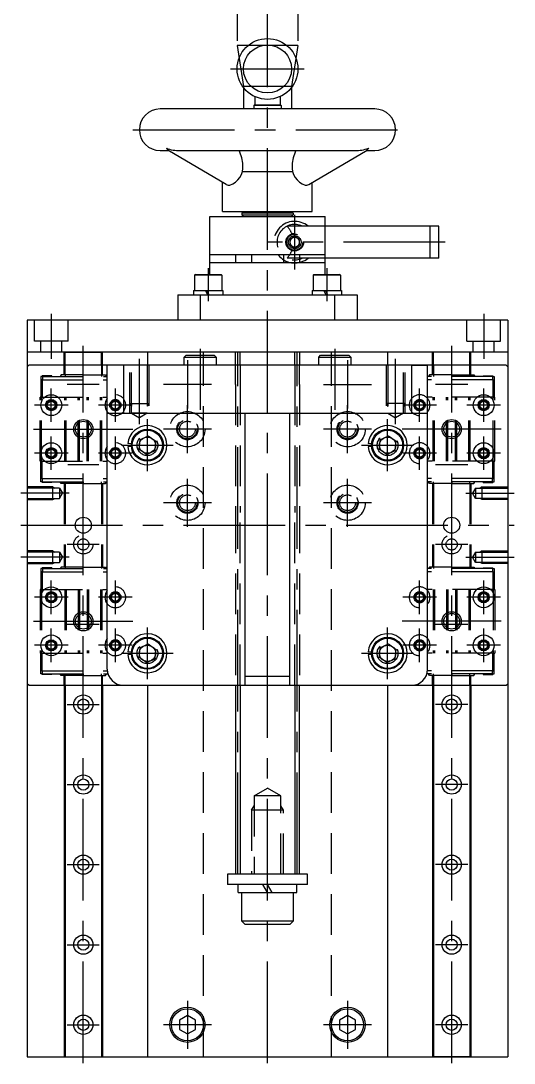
# Model space of a CAD drawing. Extents: x -30 to 517, y -19 to 533.
# Drawn here: x 363.2 to 517.2, y -2 to 323.5 of the extents above; entities that cross this region are included whole.
import ezdxf

# ---------------------------------------------------------------- set-up
doc = ezdxf.new("R2010")
doc.units = 0
for name, pattern in [('CENTER', [50.8, 31.75, -6.35, 6.35, -6.35]), ('DASHED', [19.05, 12.7, -6.35]), ('PHANTOM', [63.5, 31.75, -6.35, 6.35, -6.35, 6.35, -6.35])]:
    doc.linetypes.add(name, pattern=pattern)
doc.layers.get('0').update_dxf_attribs({"linetype": 'CONTINUOUS'})
doc.layers.add('CENTER', color=1, linetype='CENTER')

msp = doc.modelspace()

# ---------------------------------------------------------------- linework, layer by layer
at = {"color": 3, "linetype": 'PHANTOM'}
for p, q in [((430.73, 349), (430.73, 315.79)), ((449.73, 349), (449.73, 315.79)), ((449.73, 315.79), (430.73, 315.79)), ((430.73, 315.79), (432.73, 303)), ((449.73, 315.79), (447.73, 303)), ((447.73, 303), (432.73, 303)), ((432.73, 303), (432.73, 296)), ((447.73, 303), (447.73, 296))]:
    msp.add_line(p, q, dxfattribs=at)
at = {"color": 7, "linetype": 'CONTINUOUS'}
for p, q in [((436.23, 299.88), (436.23, 297.3)), ((444.23, 299.88), (444.23, 297.3)), ((444.48, 297.05), (435.98, 297.05)), ((435.98, 297.05), (435.98, 296)), ((436.23, 297.3), (444.23, 297.3)), ((444.48, 297.05), (444.48, 296)), ((473.73, 296), (406.73, 296)), ((406.73, 283), (409.44, 283)), ((427.37, 272.39), (409.16, 283.17)), ((412.89, 283), (467.58, 283)), ((453.1, 272.39), (471.31, 283.17)), ((471.03, 283), (473.73, 283)), ((432.44, 276.5), (448.03, 276.5)), ((426.23, 264), (426.23, 273.06)), ((454.23, 264), (454.23, 273.06)), ((426.23, 264), (454.23, 264)), ((432.73, 264), (432.23, 263.5)), ((447.73, 264), (448.23, 263.5)), ((422.26, 244.3), (422.26, 262.4)), ((422.26, 262.4), (458.23, 262.4)), ((422.26, 262.4), (428.33, 262.4)), ((428.33, 262.4), (452.14, 262.4)), ((448.23, 263.5), (432.23, 263.5)), ((432.23, 263.5), (432.23, 262.9)), ((432.23, 262.9), (448.23, 262.9)), ((432.23, 262.9), (432.73, 262.4)), ((448.23, 262.9), (447.73, 262.4)), ((448.23, 263.5), (448.23, 262.9)), ((452.14, 262.4), (458.23, 262.4)), ((458.21, 244.3), (458.21, 262.4)), ((491.05, 259.4), (458.23, 259.4)), ((491.05, 249.4), (491.05, 259.4)), ((493.73, 259.4), (491.05, 259.4)), ((493.73, 249.4), (493.73, 259.4)), ((458.23, 250.4), (422.26, 250.4)), ((458.23, 247.9), (422.26, 247.9)), ((430.28, 250.4), (430.28, 247.9)), ((435.23, 250.4), (435.23, 247.9)), ((445.23, 250.4), (445.23, 247.9)), ((450.18, 250.4), (450.18, 247.9)), ((491.05, 249.4), (458.23, 249.4)), ((493.73, 249.4), (491.05, 249.4)), ((417.73, 244.3), (425.73, 244.3)), ((454.73, 244.3), (462.73, 244.3)), ((425.98, 244.05), (417.48, 244.05)), ((417.48, 244.05), (417.48, 239.3)), ((425.98, 244.05), (425.98, 239.3)), ((462.98, 244.05), (454.48, 244.05)), ((454.48, 244.05), (454.48, 239.3)), ((462.98, 244.05), (462.98, 239.3)), ((412.23, 238), (412.23, 230)), ((412.23, 238), (419.22, 238)), ((417.13, 239.3), (426.33, 239.3)), ((417.13, 239.3), (417.13, 238)), ((419.22, 238), (419.22, 230)), ((419.22, 238), (461.25, 238)), ((421.58, 238), (420.83, 239.3)), ((422.07, 238), (421.32, 239.3)), ((426.33, 239.3), (426.33, 238)), ((454.13, 239.3), (463.33, 239.3)), ((454.13, 239.3), (454.13, 238)), ((458.58, 238), (457.83, 239.3)), ((459.07, 238), (458.32, 239.3)), ((461.25, 230), (461.25, 238)), ((461.25, 238), (468.23, 238)), ((463.33, 239.3), (463.33, 238)), ((468.23, 238), (468.23, 230)), ((515.23, 230), (365.23, 230)), ((365.23, 230), (365.23, 0)), ((468.23, 230), (412.23, 230)), ((515.23, 230), (515.23, 0)), ((515.23, 220), (365.23, 220)), ((376.73, 220), (388.73, 220)), ((376.73, 216), (376.73, 220)), ((377.03, 216), (377.03, 220)), ((388.43, 216), (388.43, 220)), ((388.73, 216), (388.73, 220)), ((402.73, 220), (402.73, 216)), ((414.23, 218.5), (414.83, 219.1)), ((414.23, 218.5), (424.23, 218.5)), ((414.23, 216), (414.23, 218.5)), ((414.83, 219.1), (423.63, 219.1)), ((423.63, 219.1), (424.23, 218.5)), ((424.23, 218.5), (424.23, 216)), ((430.23, 216), (430.23, 220)), ((431.73, 216), (431.73, 220)), ((448.73, 216), (448.73, 220)), ((450.23, 220), (450.23, 216)), ((456.23, 218.5), (456.83, 219.1)), ((456.23, 218.5), (466.23, 218.5)), ((456.23, 216), (456.23, 218.5)), ((456.83, 219.1), (465.63, 219.1)), ((465.63, 219.1), (466.23, 218.5)), ((466.23, 218.5), (466.23, 216)), ((477.73, 220), (477.73, 216)), ((503.73, 220), (491.73, 220)), ((491.73, 216), (491.73, 220)), ((492.03, 216), (492.03, 220)), ((503.43, 216), (503.43, 220)), ((503.73, 216), (503.73, 220)), ((365.73, 216), (365.23, 215.5)), ((365.73, 216), (365.23, 215.5)), ((365.23, 215.5), (365.23, 116.5)), ((365.23, 215.5), (365.23, 116.5)), ((514.73, 216), (365.73, 216)), ((390.23, 121), (390.23, 216)), ((395.23, 216), (390.23, 216)), ((395.23, 216), (395.23, 201)), ((485.23, 216), (490.23, 216)), ((485.23, 216), (485.23, 201)), ((490.23, 121), (490.23, 216)), ((514.73, 216), (515.23, 215.5)), ((514.73, 216), (515.23, 215.5)), ((515.23, 215.5), (515.23, 116.5)), ((515.23, 215.5), (515.23, 116.5)), ((390.23, 201), (490.23, 201)), ((433.23, 116), (433.23, 201)), ((447.23, 116), (447.23, 201)), ((400.33, 192.69), (400.07, 189.77)), ((400.33, 192.69), (403, 193.92)), ((403, 193.92), (405.4, 192.23)), ((405.13, 189.31), (405.4, 192.23)), ((475.33, 192.69), (475.07, 189.77)), ((475.33, 192.69), (478, 193.92)), ((478, 193.92), (480.4, 192.23)), ((480.13, 189.31), (480.4, 192.23)), ((397.75, 191.39), (396.65, 191.48)), ((397.75, 190.61), (396.65, 190.52)), ((402.47, 188.08), (400.07, 189.77)), ((402.47, 188.08), (405.13, 189.31)), ((472.75, 191.39), (471.65, 191.48)), ((472.75, 190.61), (471.65, 190.52)), ((477.47, 188.08), (475.07, 189.77)), ((477.47, 188.08), (480.13, 189.31)), ((400.33, 127.69), (400.07, 124.77)), ((400.33, 127.69), (403, 128.92)), ((403, 128.92), (405.4, 127.23)), ((405.13, 124.31), (405.4, 127.23)), ((475.33, 127.69), (475.07, 124.77)), ((475.33, 127.69), (478, 128.92)), ((478, 128.92), (480.4, 127.23)), ((480.13, 124.31), (480.4, 127.23)), ((397.75, 126.39), (396.65, 126.48)), ((397.75, 125.61), (396.65, 125.52)), ((402.47, 123.08), (400.07, 124.77)), ((402.47, 123.08), (405.13, 124.31)), ((472.75, 126.39), (471.65, 126.48)), ((472.75, 125.61), (471.65, 125.52)), ((477.47, 123.08), (475.07, 124.77)), ((477.47, 123.08), (480.13, 124.31)), ((433.23, 118.86), (447.23, 118.86)), ((365.73, 116), (365.23, 116.5)), ((365.73, 116), (365.23, 116.5)), ((365.73, 116), (514.73, 116)), ((365.73, 116), (514.73, 116)), ((376.73, 116), (376.73, 0)), ((377.03, 116), (377.03, 0)), ((388.43, 116), (388.43, 0)), ((388.73, 116), (388.73, 0)), ((395.23, 116), (433.23, 116)), ((402.73, 116), (402.73, 0)), ((429.23, 116), (451.23, 116)), ((430.23, 116), (430.23, 57)), ((431.73, 116), (431.73, 57)), ((433.23, 116), (447.23, 116)), ((447.23, 116), (485.23, 116)), ((448.73, 116), (448.73, 57)), ((450.23, 57), (450.23, 116)), ((477.73, 116), (477.73, 0)), ((491.73, 116), (491.73, 0)), ((492.03, 116), (492.03, 0)), ((503.43, 116), (503.43, 0)), ((503.73, 116), (503.73, 0)), ((514.73, 116), (515.23, 116.5)), ((514.73, 116), (515.23, 116.5)), ((452.73, 57), (427.73, 57)), ((427.73, 57), (427.73, 53.8)), ((450.23, 57), (430.23, 57)), ((452.73, 53.8), (452.73, 57)), ((452.73, 53.8), (427.73, 53.8)), ((449.43, 53.8), (431.03, 53.8)), ((431.03, 51.3), (431.03, 53.8)), ((440.23, 51.3), (438.79, 53.8)), ((441.68, 51.3), (440.23, 53.8)), ((449.43, 51.3), (449.43, 53.8)), ((431.03, 51.3), (449.43, 51.3)), ((432.23, 42.3), (432.23, 51.3)), ((448.23, 51.3), (448.23, 42.3)), ((448.23, 42.3), (432.23, 42.3)), ((433.23, 41.3), (432.23, 42.3)), ((447.23, 41.3), (433.23, 41.3)), ((448.23, 42.3), (447.23, 41.3)), ((415.23, 12.89), (412.73, 11.44)), ((412.73, 11.44), (412.73, 8.56)), ((417.73, 11.44), (415.23, 12.89)), ((417.73, 8.56), (417.73, 11.44)), ((465.23, 12.89), (462.73, 11.44)), ((462.73, 11.44), (462.73, 8.56)), ((467.73, 11.44), (465.23, 12.89)), ((467.73, 8.56), (467.73, 11.44)), ((412.73, 8.56), (415.23, 7.11)), ((415.23, 7.11), (417.73, 8.56)), ((462.73, 8.56), (465.23, 7.11)), ((465.23, 7.11), (467.73, 8.56)), ((365.23, 0), (515.23, 0)), ((376.73, 0), (388.73, 0)), ((503.73, 0), (491.73, 0))]:
    msp.add_line(p, q, dxfattribs=at)
at = {"color": 3, "linetype": 'DASHED'}
for p, q in [((458.23, 259.4), (446.38, 259.4)), ((448.73, 256.13), (447.23, 255.27)), ((447.23, 255.27), (447.23, 253.53)), ((450.23, 255.27), (448.73, 256.13)), ((450.23, 253.53), (450.23, 255.27)), ((447.23, 253.53), (448.73, 252.67)), ((448.73, 252.67), (450.23, 253.53)), ((458.23, 249.4), (446.38, 249.4)), ((367.48, 223.5), (367.48, 230)), ((377.98, 223.5), (377.98, 230)), ((502.48, 223.5), (502.48, 230)), ((512.98, 223.5), (512.98, 230)), ((377.98, 223.5), (367.48, 223.5)), ((369.43, 220), (369.43, 223.5)), ((376.03, 220), (376.03, 223.5)), ((502.48, 223.5), (512.98, 223.5)), ((504.43, 220), (504.43, 223.5)), ((511.03, 220), (511.03, 223.5)), ((420.23, 0), (420.23, 220)), ((460.23, 0), (460.23, 220)), ((376.73, 212.95), (376.73, 216)), ((377.03, 212.95), (377.03, 216)), ((388.43, 216), (388.43, 212.95)), ((388.73, 212.95), (388.73, 216)), ((397.23, 201), (397.23, 216)), ((397.78, 201), (397.78, 216)), ((402.69, 216), (402.69, 201)), ((403.23, 216), (403.23, 201)), ((430.23, 210), (430.23, 216)), ((430.23, 210), (430.23, 216)), ((431.73, 216), (431.73, 210)), ((431.73, 216), (431.73, 210)), ((448.73, 216), (448.73, 210)), ((448.73, 216), (448.73, 210)), ((450.23, 210), (450.23, 216)), ((450.23, 210), (450.23, 216)), ((477.23, 216), (477.23, 201)), ((477.78, 216), (477.78, 201)), ((482.69, 201), (482.69, 216)), ((483.23, 201), (483.23, 216)), ((491.73, 212.95), (491.73, 216)), ((492.03, 216), (492.03, 212.95)), ((503.43, 212.95), (503.43, 216)), ((503.73, 212.95), (503.73, 216)), ((369.48, 212.45), (369.48, 211.45)), ((369.98, 212.45), (369.48, 212.45)), ((369.93, 212.65), (369.93, 212.45)), ((372.93, 212.65), (369.93, 212.65)), ((369.98, 212.45), (390.23, 212.45)), ((369.98, 212.45), (369.98, 211.45)), ((372.93, 212.45), (372.93, 212.65)), ((375.8, 212.95), (375.5, 212.45)), ((377.1, 212.95), (375.8, 212.95)), ((377.1, 212.95), (377.1, 212.45)), ((382.73, 212.95), (377.1, 212.95)), ((382.73, 212.45), (382.73, 212.95)), ((382.73, 212.95), (388.36, 212.95)), ((388.36, 212.95), (388.36, 212.45)), ((388.36, 212.95), (389.66, 212.95)), ((389.66, 212.95), (389.96, 212.45)), ((510.48, 212.45), (490.23, 212.45)), ((490.8, 212.95), (490.5, 212.45)), ((492.1, 212.95), (490.8, 212.95)), ((492.1, 212.95), (492.1, 212.45)), ((497.73, 212.95), (492.1, 212.95)), ((497.73, 212.45), (497.73, 212.95)), ((497.73, 212.95), (503.36, 212.95)), ((503.36, 212.95), (503.36, 212.45)), ((503.36, 212.95), (504.66, 212.95)), ((504.66, 212.95), (504.96, 212.45)), ((507.53, 212.65), (510.53, 212.65)), ((507.53, 212.45), (507.53, 212.65)), ((510.48, 212.45), (510.48, 211.45)), ((510.48, 212.45), (510.98, 212.45)), ((510.53, 212.65), (510.53, 212.45)), ((510.98, 212.45), (510.98, 211.45)), ((369.93, 211.45), (369.43, 211.45)), ((369.43, 211.45), (369.43, 205.95)), ((369.93, 211.45), (390.23, 211.45)), ((369.93, 211.45), (369.93, 205.95)), ((430.23, 210), (430.23, 170)), ((430.23, 210), (430.23, 170)), ((431.73, 210), (431.73, 170)), ((431.73, 210), (431.73, 170)), ((448.73, 210), (448.73, 170)), ((448.73, 210), (448.73, 170)), ((450.23, 210), (450.23, 170)), ((450.23, 210), (450.23, 170)), ((510.53, 211.45), (490.23, 211.45)), ((510.53, 211.45), (510.53, 205.95)), ((510.53, 211.45), (511.03, 211.45)), ((511.03, 211.45), (511.03, 205.95)), ((369.23, 186.05), (369.23, 205.95)), ((369.73, 205.95), (369.23, 205.95)), ((369.73, 205.95), (390.23, 205.95)), ((369.73, 186.05), (369.73, 205.95)), ((376.93, 186.05), (376.93, 205.95)), ((377.33, 186.05), (377.33, 205.95)), ((381.13, 186.05), (381.13, 205.95)), ((381.53, 186.05), (381.53, 205.95)), ((383.93, 186.05), (383.93, 205.95)), ((384.33, 186.05), (384.33, 205.95)), ((388.13, 186.05), (388.13, 205.95)), ((388.53, 186.05), (388.53, 205.95)), ((510.73, 205.95), (490.23, 205.95)), ((491.93, 186.05), (491.93, 205.95)), ((492.33, 186.05), (492.33, 205.95)), ((496.13, 186.05), (496.13, 205.95)), ((496.53, 186.05), (496.53, 205.95)), ((498.93, 186.05), (498.93, 205.95)), ((499.33, 186.05), (499.33, 205.95)), ((503.13, 186.05), (503.13, 205.95)), ((503.53, 186.05), (503.53, 205.95)), ((510.73, 186.05), (510.73, 205.95)), ((510.73, 205.95), (511.23, 205.95)), ((511.23, 186.05), (511.23, 205.95)), ((397.23, 204), (403.23, 204)), ((397.23, 204), (397.78, 203.06)), ((403.23, 204), (402.69, 203.06)), ((483.23, 204), (477.23, 204)), ((477.23, 204), (477.78, 203.06)), ((483.23, 204), (482.69, 203.06)), ((397.78, 201), (400.23, 199.58)), ((402.69, 201), (397.78, 201)), ((402.69, 201), (400.23, 199.58)), ((477.78, 201), (482.69, 201)), ((477.78, 201), (480.23, 199.58)), ((482.69, 201), (480.23, 199.58)), ((369.73, 186.05), (369.23, 186.05)), ((369.43, 180.55), (369.43, 186.05)), ((369.73, 186.05), (390.23, 186.05)), ((369.93, 180.55), (369.93, 186.05)), ((510.73, 186.05), (490.23, 186.05)), ((510.53, 180.55), (510.53, 186.05)), ((510.73, 186.05), (511.23, 186.05)), ((511.03, 180.55), (511.03, 186.05)), ((369.93, 180.55), (369.43, 180.55)), ((369.48, 179.55), (369.48, 180.55)), ((369.98, 179.55), (369.48, 179.55)), ((369.93, 180.55), (390.23, 180.55)), ((369.93, 179.55), (369.93, 179.35)), ((372.93, 179.35), (369.93, 179.35)), ((369.98, 179.55), (369.98, 180.55)), ((369.98, 179.55), (390.23, 179.55)), ((372.93, 179.35), (372.93, 179.55)), ((375.8, 179.05), (375.5, 179.55)), ((377.1, 179.05), (375.8, 179.05)), ((376.73, 179.05), (376.73, 152.95)), ((377.03, 179.05), (377.03, 152.95)), ((377.1, 179.05), (377.1, 179.55)), ((382.73, 179.05), (377.1, 179.05)), ((382.73, 179.55), (382.73, 179.05)), ((382.73, 179.05), (388.36, 179.05)), ((388.36, 179.05), (388.36, 179.55)), ((388.36, 179.05), (389.66, 179.05)), ((388.43, 179.05), (388.43, 152.95)), ((388.73, 179.05), (388.73, 152.95)), ((389.66, 179.05), (389.96, 179.55)), ((510.53, 180.55), (490.23, 180.55)), ((510.48, 179.55), (490.23, 179.55)), ((490.8, 179.05), (490.5, 179.55)), ((492.1, 179.05), (490.8, 179.05)), ((491.73, 179.05), (491.73, 152.95)), ((492.03, 179.05), (492.03, 152.95)), ((492.1, 179.05), (492.1, 179.55)), ((497.73, 179.05), (492.1, 179.05)), ((497.73, 179.55), (497.73, 179.05)), ((497.73, 179.05), (503.36, 179.05)), ((503.36, 179.05), (503.36, 179.55)), ((503.36, 179.05), (504.66, 179.05)), ((503.43, 179.05), (503.43, 152.95)), ((503.73, 179.05), (503.73, 152.95)), ((504.66, 179.05), (504.96, 179.55)), ((507.53, 179.35), (507.53, 179.55)), ((507.53, 179.35), (510.53, 179.35)), ((510.48, 179.55), (510.48, 180.55)), ((510.48, 179.55), (510.98, 179.55)), ((510.53, 180.55), (511.03, 180.55)), ((510.53, 179.55), (510.53, 179.35)), ((510.98, 179.55), (510.98, 180.55)), ((373.23, 178), (365.23, 178)), ((375.33, 177.62), (365.23, 177.62)), ((373.23, 178), (373.89, 177.62)), ((373.23, 174), (373.23, 178)), ((375.33, 177.62), (376.27, 176)), ((375.33, 177.62), (375.33, 174.38)), ((375.33, 174.38), (376.27, 176)), ((505.13, 177.62), (504.2, 176)), ((505.13, 174.38), (504.2, 176)), ((505.13, 177.62), (515.23, 177.62)), ((505.13, 177.62), (505.13, 174.38)), ((507.23, 178), (506.58, 177.62)), ((507.23, 178), (515.23, 178)), ((507.23, 174), (507.23, 178)), ((365.23, 174.38), (375.33, 174.38)), ((365.23, 174), (373.23, 174)), ((373.23, 174), (373.89, 174.38)), ((515.23, 174.38), (505.13, 174.38)), ((507.23, 174), (506.58, 174.38)), ((515.23, 174), (507.23, 174)), ((430.23, 170), (430.23, 116)), ((431.73, 116), (431.73, 170)), ((448.73, 116), (448.73, 170)), ((450.23, 170), (450.23, 116)), ((373.23, 158), (365.23, 158)), ((375.33, 157.62), (365.23, 157.62)), ((373.23, 158), (373.89, 157.62)), ((373.23, 154), (373.23, 158)), ((375.33, 157.62), (376.27, 156)), ((375.33, 157.62), (375.33, 154.38)), ((505.13, 157.62), (504.2, 156)), ((505.13, 157.62), (515.23, 157.62)), ((505.13, 157.62), (505.13, 154.38)), ((507.23, 158), (506.58, 157.62)), ((507.23, 158), (515.23, 158)), ((507.23, 154), (507.23, 158)), ((365.23, 154.38), (375.33, 154.38)), ((365.23, 154), (373.23, 154)), ((373.23, 154), (373.89, 154.38)), ((375.33, 154.38), (376.27, 156)), ((505.13, 154.38), (504.2, 156)), ((515.23, 154.38), (505.13, 154.38)), ((507.23, 154), (506.58, 154.38)), ((515.23, 154), (507.23, 154)), ((369.43, 151.45), (369.43, 145.95)), ((369.93, 151.45), (369.43, 151.45)), ((369.48, 152.45), (369.48, 151.45)), ((369.98, 152.45), (369.48, 152.45)), ((369.93, 152.45), (369.93, 152.65)), ((372.93, 152.65), (369.93, 152.65)), ((369.93, 151.45), (390.23, 151.45)), ((369.93, 151.45), (369.93, 145.95)), ((369.98, 152.45), (390.23, 152.45)), ((369.98, 152.45), (369.98, 151.45)), ((372.93, 152.65), (372.93, 152.45)), ((375.8, 152.95), (375.5, 152.45)), ((377.1, 152.95), (375.8, 152.95)), ((382.73, 152.95), (377.1, 152.95)), ((377.1, 152.95), (377.1, 152.45)), ((382.73, 152.95), (388.36, 152.95)), ((382.73, 152.45), (382.73, 152.95)), ((388.36, 152.95), (389.66, 152.95)), ((388.36, 152.95), (388.36, 152.45)), ((389.66, 152.95), (389.96, 152.45)), ((510.48, 152.45), (490.23, 152.45)), ((510.53, 151.45), (490.23, 151.45)), ((490.8, 152.95), (490.5, 152.45)), ((492.1, 152.95), (490.8, 152.95)), ((497.73, 152.95), (492.1, 152.95)), ((492.1, 152.95), (492.1, 152.45)), ((497.73, 152.95), (503.36, 152.95)), ((497.73, 152.45), (497.73, 152.95)), ((503.36, 152.95), (503.36, 152.45)), ((503.36, 152.95), (504.66, 152.95)), ((504.66, 152.95), (504.96, 152.45)), ((507.53, 152.65), (510.53, 152.65)), ((507.53, 152.65), (507.53, 152.45)), ((510.48, 152.45), (510.48, 151.45)), ((510.48, 152.45), (510.98, 152.45)), ((510.53, 152.45), (510.53, 152.65)), ((510.53, 151.45), (510.53, 145.95)), ((510.53, 151.45), (511.03, 151.45)), ((510.98, 152.45), (510.98, 151.45)), ((511.03, 151.45), (511.03, 145.95)), ((369.23, 145.95), (369.23, 126.05)), ((369.73, 145.95), (369.23, 145.95)), ((369.73, 145.95), (369.73, 126.05)), ((369.73, 145.95), (390.23, 145.95)), ((376.93, 145.95), (376.93, 126.05)), ((377.33, 145.95), (377.33, 126.05)), ((381.13, 145.95), (381.13, 126.05)), ((381.53, 145.95), (381.53, 126.05)), ((383.93, 145.95), (383.93, 126.05)), ((384.33, 145.95), (384.33, 126.05)), ((388.13, 145.95), (388.13, 126.05)), ((388.53, 145.95), (388.53, 126.05)), ((510.73, 145.95), (490.23, 145.95)), ((491.93, 145.95), (491.93, 126.05)), ((492.33, 145.95), (492.33, 126.05)), ((496.13, 145.95), (496.13, 126.05)), ((496.53, 145.95), (496.53, 126.05)), ((498.93, 145.95), (498.93, 126.05)), ((499.33, 145.95), (499.33, 126.05)), ((503.13, 145.95), (503.13, 126.05)), ((503.53, 145.95), (503.53, 126.05)), ((510.73, 145.95), (510.73, 126.05)), ((510.73, 145.95), (511.23, 145.95)), ((511.23, 145.95), (511.23, 126.05)), ((369.73, 126.05), (369.23, 126.05)), ((369.43, 120.55), (369.43, 126.05)), ((369.73, 126.05), (390.23, 126.05)), ((369.93, 120.55), (369.93, 126.05)), ((510.73, 126.05), (490.23, 126.05)), ((510.53, 120.55), (510.53, 126.05)), ((510.73, 126.05), (511.23, 126.05)), ((511.03, 120.55), (511.03, 126.05)), ((369.93, 120.55), (369.43, 120.55)), ((369.48, 119.55), (369.48, 120.55)), ((369.93, 120.55), (390.25, 120.55)), ((369.98, 119.55), (369.98, 120.55)), ((510.53, 120.55), (490.21, 120.55)), ((510.48, 119.55), (510.48, 120.55)), ((510.53, 120.55), (511.03, 120.55)), ((510.98, 119.55), (510.98, 120.55)), ((369.98, 119.55), (369.48, 119.55)), ((369.93, 119.35), (369.93, 119.55)), ((372.93, 119.35), (369.93, 119.35)), ((369.98, 119.55), (390.45, 119.55)), ((372.93, 119.55), (372.93, 119.35)), ((375.8, 119.05), (375.5, 119.55)), ((377.1, 119.05), (375.8, 119.05)), ((376.73, 116), (376.73, 119.05)), ((377.03, 116), (377.03, 119.05)), ((377.1, 119.05), (377.1, 119.55)), ((382.73, 119.05), (377.1, 119.05)), ((382.73, 119.55), (382.73, 119.05)), ((382.73, 119.05), (388.36, 119.05)), ((388.36, 119.05), (388.36, 119.55)), ((388.36, 119.05), (389.66, 119.05)), ((388.43, 119.05), (388.43, 116)), ((388.73, 116), (388.73, 119.05)), ((389.66, 119.05), (389.96, 119.55)), ((510.48, 119.55), (490.02, 119.55)), ((490.8, 119.05), (490.5, 119.55)), ((492.1, 119.05), (490.8, 119.05)), ((491.73, 116), (491.73, 119.05)), ((492.03, 119.05), (492.03, 116)), ((492.1, 119.05), (492.1, 119.55)), ((497.73, 119.05), (492.1, 119.05)), ((497.73, 119.55), (497.73, 119.05)), ((497.73, 119.05), (503.36, 119.05)), ((503.36, 119.05), (503.36, 119.55)), ((503.36, 119.05), (504.66, 119.05)), ((503.43, 116), (503.43, 119.05)), ((503.73, 116), (503.73, 119.05)), ((504.66, 119.05), (504.96, 119.55)), ((507.53, 119.55), (507.53, 119.35)), ((507.53, 119.35), (510.53, 119.35)), ((510.48, 119.55), (510.98, 119.55)), ((510.53, 119.35), (510.53, 119.55)), ((436.05, 81.5), (440.23, 83.92)), ((436.05, 81.5), (436.05, 57)), ((444.42, 81.5), (436.05, 81.5)), ((444.42, 81.5), (440.23, 83.92)), ((444.42, 57), (444.42, 81.5)), ((435.23, 77), (436.05, 78.41)), ((445.23, 77), (444.42, 78.41)), ((435.23, 77), (435.23, 57)), ((445.23, 77), (435.23, 77)), ((445.23, 57), (445.23, 77))]:
    msp.add_line(p, q, dxfattribs=at)
at = {"color": 7, "linetype": 'CONTINUOUS'}
for centre, radius in [((440.23, 308.5), 9.5), ((440.23, 308.5), 7.5), ((372.73, 203.5), 3.25), ((372.73, 203.5), 1.75), ((507.73, 203.5), 3.25), ((507.73, 203.5), 1.75), ((372.73, 203.5), 1.23), ((507.73, 203.5), 1.23), ((382.73, 196), 2.46), ((402.73, 191), 5), ((402.73, 191), 4.7), ((477.73, 191), 5), ((477.73, 191), 4.7), ((497.73, 196), 2.46), ((372.73, 188.5), 3.25), ((372.73, 188.5), 1.75), ((372.73, 188.5), 1.23), ((507.73, 188.5), 3.25), ((507.73, 188.5), 1.75), ((507.73, 188.5), 1.23), ((382.73, 166), 2.5), ((497.73, 166), 2.5), ((372.73, 143.5), 3.25), ((507.73, 143.5), 3.25), ((372.73, 143.5), 1.75), ((372.73, 143.5), 1.23), ((507.73, 143.5), 1.75), ((507.73, 143.5), 1.23), ((382.73, 136), 2.46), ((497.73, 136), 2.46), ((372.73, 128.5), 3.25), ((372.73, 128.5), 1.75), ((402.73, 126), 5), ((402.73, 126), 4.7), ((477.73, 126), 5), ((477.73, 126), 4.7), ((507.73, 128.5), 3.25), ((507.73, 128.5), 1.75), ((372.73, 128.5), 1.23), ((507.73, 128.5), 1.23), ((382.73, 110), 3), ((382.73, 110), 1.75), ((497.73, 110), 3), ((497.73, 110), 1.75), ((382.73, 85), 3), ((497.73, 85), 3), ((382.73, 85), 1.75), ((497.73, 85), 1.75), ((382.73, 60), 3), ((497.73, 60), 3), ((382.73, 60), 1.75), ((497.73, 60), 1.75), ((382.73, 35), 3), ((382.73, 35), 1.75), ((497.73, 35), 3), ((497.73, 35), 1.75), ((415.23, 10), 5.5), ((415.23, 10), 5), ((465.23, 10), 5.5), ((465.23, 10), 5), ((382.73, 10), 3), ((382.73, 10), 1.75), ((497.73, 10), 3), ((497.73, 10), 1.75)]:
    msp.add_circle(centre, radius, dxfattribs=at)
at = {"color": 3, "linetype": 'DASHED'}
for centre, radius in [((448.73, 254.4), 2.75), ((448.73, 254.4), 2.5), ((448.73, 254.4), 2), ((392.73, 203.5), 1.75), ((487.73, 203.5), 1.75), ((392.73, 203.5), 1.5), ((392.73, 203.5), 1.23), ((487.73, 203.5), 1.5), ((487.73, 203.5), 1.23), ((415.23, 196), 5.5), ((415.23, 196), 3.3), ((415.23, 196), 3), ((465.23, 196), 5.5), ((465.23, 196), 3.3), ((465.23, 196), 3), ((415.23, 196), 2.46), ((465.23, 196), 2.46), ((402.73, 191), 3.25), ((477.73, 191), 3.25), ((392.73, 188.5), 1.75), ((392.73, 188.5), 1.5), ((392.73, 188.5), 1.23), ((487.73, 188.5), 1.75), ((487.73, 188.5), 1.5), ((487.73, 188.5), 1.23), ((415.23, 173), 5.5), ((415.23, 173), 3.3), ((415.23, 173), 3), ((465.23, 173), 5.5), ((465.23, 173), 3.3), ((465.23, 173), 3), ((415.23, 173), 2.46), ((465.23, 173), 2.46), ((382.73, 160), 3), ((497.73, 160), 3), ((382.73, 160), 1.75), ((497.73, 160), 1.75), ((392.73, 143.5), 1.75), ((392.73, 143.5), 1.5), ((392.73, 143.5), 1.23), ((487.73, 143.5), 1.75), ((487.73, 143.5), 1.5), ((487.73, 143.5), 1.23), ((392.73, 128.5), 1.75), ((487.73, 128.5), 1.75), ((392.73, 128.5), 1.5), ((392.73, 128.5), 1.23), ((402.73, 126), 3.25), ((477.73, 126), 3.25), ((487.73, 128.5), 1.5), ((487.73, 128.5), 1.23)]:
    msp.add_circle(centre, radius, dxfattribs=at)
at = {"color": 3, "linetype": 'CONTINUOUS'}
for centre, radius in [((372.73, 203.5), 1.5), ((507.73, 203.5), 1.5), ((382.73, 196), 3), ((497.73, 196), 3), ((372.73, 188.5), 1.5), ((507.73, 188.5), 1.5), ((372.73, 143.5), 1.5), ((507.73, 143.5), 1.5), ((382.73, 136), 3), ((497.73, 136), 3), ((372.73, 128.5), 1.5), ((507.73, 128.5), 1.5)]:
    msp.add_circle(centre, radius, dxfattribs=at)
for centre in [(402.73, 191), (477.73, 191), (402.73, 126), (477.73, 126)]:
    msp.add_circle(centre, 2.54)
at = {"color": 7, "linetype": 'CONTINUOUS'}
for centre, radius, start, end in [((436.23, 297.05), 0.25, 90, 180), ((444.23, 297.05), 0.25, 0, 90), ((406.73, 289.5), 6.5, 90, 270), ((473.73, 289.5), 6.5, 270, 90), ((412.88, 295.87), 12.87, 250.8151, 270.0353), ((409.92, 284.37), 1.43, 207.5578, 237.8784), ((467.58, 295.87), 12.87, 269.9647, 289.1849), ((470.55, 284.37), 1.43, 302.1216, 332.4422), ((420.54, 277.67), 12.06, 3.6567, 26.2405), ((459.93, 277.67), 12.06, 153.7595, 176.3433), ((426.69, 277.87), 5.91, 287.785, 5.6431), ((453.78, 277.87), 5.91, 174.3569, 252.215), ((428.14, 273.86), 1.66, 242.1947, 282.1884), ((452.33, 273.86), 1.66, 257.8116, 297.8053), ((417.73, 244.05), 0.25, 90, 180), ((425.73, 244.05), 0.25, 0, 90), ((454.73, 244.05), 0.25, 90, 180), ((462.73, 244.05), 0.25, 0, 90), ((392.73, 203.5), 3.25, 140.2849, 219.7151), ((487.73, 203.5), 3.25, 320.2849, 39.7151), ((402.73, 191), 6.1, 184.5, 175.5), ((477.73, 191), 6.1, 184.5, 175.5), ((392.73, 188.5), 3.25, 140.2849, 219.7151), ((487.73, 188.5), 3.25, 320.2849, 39.7151), ((392.73, 143.5), 3.25, 140.2849, 219.7151), ((487.73, 143.5), 3.25, 320.2849, 39.7151), ((392.73, 128.5), 3.25, 140.2849, 219.7151), ((402.73, 126), 6.1, 184.5, 175.5), ((477.73, 126), 6.1, 184.5, 175.5), ((487.73, 128.5), 3.25, 320.2849, 39.7151), ((395.23, 121), 5, 180, 270), ((485.23, 121), 5, 270, 360)]:
    msp.add_arc(centre, radius, start, end, dxfattribs=at)
at = {"color": 3, "linetype": 'DASHED'}
for centre, radius, start, end in [((448.73, 254.4), 6.5, 50.2849, 309.7151), ((448.73, 254.4), 5.53, 64.7754, 295.2246), ((441.13, 254.54), 7.15, 20.1116, 42.7693), ((448.73, 254.4), 1.5, 120, 180), ((448.73, 254.4), 1.5, 180, 240), ((448.73, 254.4), 1.5, 60, 120), ((448.73, 254.4), 1.5, 0, 60), ((448.73, 254.4), 1.5, 300, 0), ((441.13, 254.26), 7.15, 317.2307, 339.8884), ((448.73, 254.4), 1.5, 240, 300), ((392.73, 203.5), 3.25, 219.7151, 140.2849), ((487.73, 203.5), 3.25, 39.7151, 320.2849), ((392.73, 188.5), 3.25, 219.7151, 140.2849), ((487.73, 188.5), 3.25, 39.7151, 320.2849), ((392.73, 143.5), 3.25, 219.7151, 140.2849), ((487.73, 143.5), 3.25, 39.7151, 320.2849), ((392.73, 128.5), 3.25, 219.7151, 140.2849), ((487.73, 128.5), 3.25, 39.7151, 320.2849)]:
    msp.add_arc(centre, radius, start, end, dxfattribs=at)
at = {"layer": 'CENTER', "color": 1, "linetype": 'CENTER'}
for p, q in [((440.23, -2), (440.23, 353)), ((428.73, 308.5), (451.73, 308.5)), ((398.23, 289.5), (482.23, 289.5)), ((448.73, 245.9), (448.73, 262.9)), ((495.73, 254.4), (440.23, 254.4)), ((421.73, 246.3), (421.73, 236)), ((458.73, 246.3), (458.73, 236)), ((372.73, 232), (372.73, 218)), ((507.73, 232), (507.73, 218)), ((382.73, -2), (382.73, 222)), ((497.73, -2), (497.73, 222)), ((419.23, 221.1), (419.23, 202)), ((430.98, 57), (430.98, 220)), ((449.48, 57), (449.48, 220)), ((461.23, 221.1), (461.23, 202)), ((400.23, 197.58), (400.23, 218)), ((415.23, 217.5), (415.23, 202.5)), ((465.23, 217.5), (465.23, 202.5)), ((480.23, 197.58), (480.23, 218)), ((372.73, 198.25), (372.73, 208.75)), ((387.73, 210), (377.73, 210)), ((392.73, 198.25), (392.73, 208.75)), ((422.73, 210), (407.73, 210)), ((457.73, 210), (472.73, 210)), ((487.73, 198.25), (487.73, 208.75)), ((502.73, 210), (492.73, 210)), ((507.73, 198.25), (507.73, 208.75)), ((377.98, 203.5), (367.48, 203.5)), ((397.98, 203.5), (387.48, 203.5)), ((415.23, 188.5), (415.23, 203.5)), ((465.23, 188.5), (465.23, 203.5)), ((492.98, 203.5), (482.48, 203.5)), ((512.98, 203.5), (502.48, 203.5)), ((402.73, 182.9), (402.73, 199.1)), ((477.73, 182.9), (477.73, 199.1)), ((367.23, 196), (398.23, 196)), ((422.73, 196), (407.73, 196)), ((472.73, 196), (457.73, 196)), ((513.23, 196), (482.23, 196)), ((372.73, 183.25), (372.73, 193.75)), ((392.73, 183.25), (392.73, 193.75)), ((487.73, 183.25), (487.73, 193.75)), ((507.73, 183.25), (507.73, 193.75)), ((394.63, 191), (410.83, 191)), ((469.63, 191), (485.83, 191)), ((377.98, 188.5), (367.48, 188.5)), ((397.98, 188.5), (387.48, 188.5)), ((492.98, 188.5), (482.48, 188.5)), ((512.98, 188.5), (502.48, 188.5)), ((377.93, 185), (387.53, 185)), ((492.73, 185), (502.73, 185)), ((415.23, 165.5), (415.23, 180.5)), ((465.23, 165.5), (465.23, 180.5)), ((378.27, 176), (363.23, 176)), ((502.2, 176), (517.23, 176)), ((422.73, 173), (407.73, 173)), ((472.73, 173), (457.73, 173)), ((363.23, 166), (517.23, 166)), ((387.73, 160), (377.73, 160)), ((502.73, 160), (492.73, 160)), ((378.27, 156), (363.23, 156)), ((502.2, 156), (517.23, 156)), ((372.73, 138.25), (372.73, 148.75)), ((392.73, 138.25), (392.73, 148.75)), ((487.73, 138.25), (487.73, 148.75)), ((507.73, 138.25), (507.73, 148.75)), ((377.98, 143.5), (367.48, 143.5)), ((397.98, 143.5), (387.48, 143.5)), ((492.98, 143.5), (482.48, 143.5)), ((512.98, 143.5), (502.48, 143.5)), ((367.23, 136), (398.23, 136)), ((372.73, 123.25), (372.73, 133.75)), ((387.73, 135), (377.73, 135)), ((392.73, 123.25), (392.73, 133.75)), ((402.73, 117.9), (402.73, 134.1)), ((477.73, 117.9), (477.73, 134.1)), ((513.23, 136), (482.23, 136)), ((487.73, 123.25), (487.73, 133.75)), ((502.73, 135), (492.73, 135)), ((507.73, 123.25), (507.73, 133.75)), ((377.98, 128.5), (367.48, 128.5)), ((397.98, 128.5), (387.48, 128.5)), ((492.98, 128.5), (482.48, 128.5)), ((512.98, 128.5), (502.48, 128.5)), ((394.63, 126), (410.83, 126)), ((469.63, 126), (485.83, 126)), ((377.73, 110), (387.73, 110)), ((502.73, 110), (492.73, 110)), ((377.73, 85), (387.73, 85)), ((502.73, 85), (492.73, 85)), ((377.73, 60), (387.73, 60)), ((502.73, 60), (492.73, 60)), ((377.73, 35), (387.73, 35)), ((502.73, 35), (492.73, 35)), ((415.23, 17.5), (415.23, 2.5)), ((465.23, 17.5), (465.23, 2.5)), ((377.73, 10), (387.73, 10)), ((422.73, 10), (407.73, 10)), ((472.73, 10), (457.73, 10)), ((502.73, 10), (492.73, 10))]:
    msp.add_line(p, q, dxfattribs=at)

doc.saveas('drawing.dxf')
